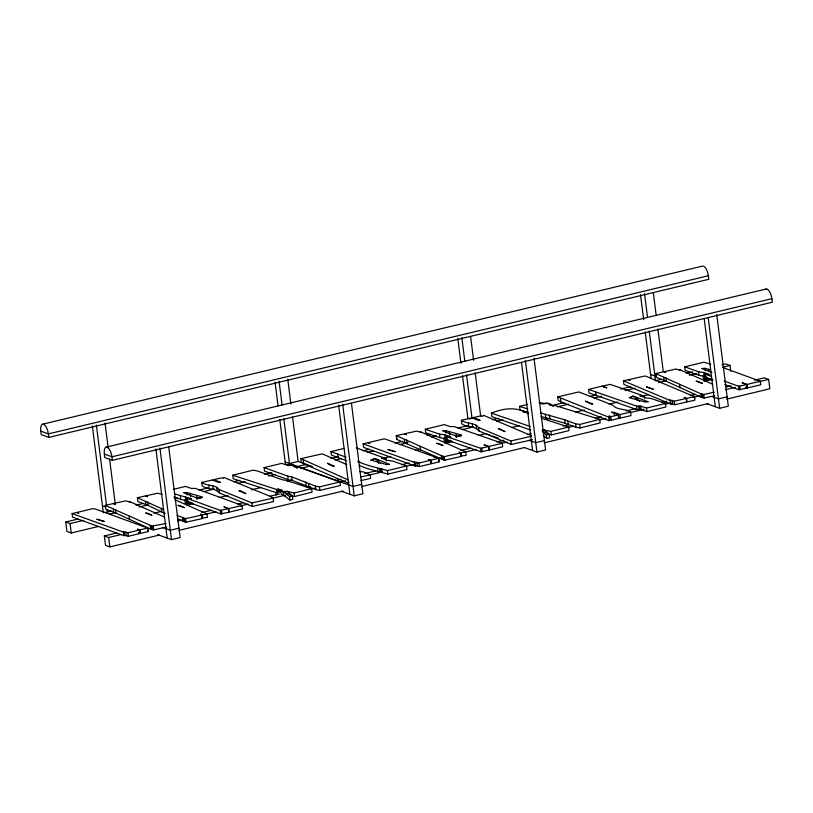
<?xml version="1.0" encoding="UTF-8"?>
<svg xmlns="http://www.w3.org/2000/svg" width="813" height="813" viewBox="0 0 813 813"><rect width="100%" height="100%" fill="white"/><g stroke="black" fill="none" stroke-linecap="round" stroke-linejoin="round"><path stroke-width="1.22" d="M618.114 417.16L620.431 418.065L631.01 415.606L630.563 412.079C625.014 408.289 617.24 410.423 612.626 405.098L578.826 391.947L557.779 396.846L558.216 400.372L560.899 401.927L609.13 420.697L608.683 417.171L609.272 416.073L610.827 416.673L618.449 414.904L618.886 418.431L611.274 420.199L609.72 419.599L609.272 416.073M609.13 420.697L609.72 419.599M349.153 482.231L348.421 483.349L303.777 463.766L301.369 462.15L300.922 458.623L322.304 453.857L346.643 464.538M630.248 397.628L633.164 396.104L648.398 401.856L644.953 401.998L629.242 397.669L633.164 396.104L639.668 401.368M370.891 460.514L374.844 458.481L389.64 464.345L386.205 464.467L370.86 460.046L374.844 458.481L380.23 463.095M276.196 495.005L275.902 492.658L282.304 490.198L278.188 489.091L276.461 489.436L232.752 475.219L233.199 478.745L277.294 492.942L276.857 489.416M277.629 492.373L281.369 490.635M275.902 492.658L280.759 490.839L282.985 491.56L292.365 495.869L292.812 499.395L290.007 500.086L283.432 495.087L281.207 494.365L280.759 490.839M528.206 412.445L519.985 409.894L519.537 406.368L527.647 404.315M540.167 403.563L548.196 403.36L553.328 406.053M540.675 412.943L564.72 419.793L575.604 423.797L579.71 424.447L599.73 419.366L600.177 422.892L580.147 427.973L576.041 427.313L565.167 423.309L541.123 416.459M232.752 475.219L252.924 470.199L256.969 470.869L282.507 479.812L286.44 480.453L311.623 488.643L312.07 492.17L294.56 496.53L291.186 495.717M285.515 496.042L283.432 495.087L282.985 491.56L287.375 491.377L294.113 493.003L311.623 488.643M282.985 491.56L289.57 496.56L292.365 495.869L287.375 491.377M425.29 429.244L444.294 424.61L450.067 426.591L454.233 426.571L502.21 443.258L502.658 446.784L489.416 450.016L488.969 446.489L483.959 444.762L488.664 446.561L489.101 450.087L481.062 451.825L446.845 440.036L446.398 436.51L450.91 436.906L444.681 434.762L439.518 434.142L425.29 429.244L425.738 432.77L439.965 437.668L447.404 439.071M530.615 429.996L491.845 416.652L491.398 413.126C503.684 408.187 516.692 406.327 528.125 413.797M644.394 396.175L639.892 395.779L646.122 397.923L651.274 398.543L665.512 403.441L665.949 406.967L646.945 411.602L641.172 409.62L637.006 409.64L589.029 392.953L588.592 389.427L601.823 386.195L606.844 387.923L602.138 386.124L610.177 384.386L644.394 396.175L644.689 398.522M446.398 436.51L480.625 448.298L488.664 446.561M488.969 446.489L502.21 443.258M542.19 429.782L550.929 431.378L568.602 427.069L569.049 430.595L551.377 434.904L548.094 434.071M588.592 389.427L636.559 406.114L640.725 406.094L646.498 408.075L665.512 403.441M542.718 432.028L546.336 434.925L549.161 434.233L549.608 437.76L546.783 438.451L543.165 435.555M42.601 424.213L702.574 266.085A8.537 3.496 76.5 0 1 708.357 275.759L708.794 279.286L48.821 437.404L41.239 434.67L40.792 431.144A8.537 3.496 76.5 0 1 43.546 424.284A8.537 3.496 76.5 0 1 48.384 433.888L48.821 437.404M708.357 275.759L48.384 433.888L40.792 431.144M106.147 447.14L766.12 289.011M771.903 298.676L111.93 456.804L104.338 454.071A8.537 3.496 76.5 0 1 107.103 447.211A8.537 3.496 76.5 0 1 111.93 456.804L112.377 460.331L772.35 302.202L771.903 298.676A8.537 3.496 76.5 0 0 765.307 289.499M124.399 535.33L128.363 536.295L140.009 533.501L139.562 529.974L127.915 532.769L123.048 531.722L123.82 532.251L124.267 535.777L72.55 517.119L72.113 513.592L76.788 512.475L78.841 513.216L77.144 512.393L92.936 508.603L96.208 509.304L147.62 528.044L148.068 531.57L140.324 533.43L138.667 532.952M173.687 489.263L185.649 486.398L191.268 488.42L195.405 488.41L242.071 505.412L242.518 508.938L229.185 512.139L228.738 508.613L223.86 506.855L228.423 508.684L228.87 512.21L220.79 513.918L187.498 501.916L187.051 498.389L191.502 498.806L174.582 493.898M296.938 468.268L294.763 465.666L293.158 466.296L297.07 467.465L298.808 467.119L339.956 481.967L340.403 485.483L319.895 490.402L316.013 489.68L292.05 480.361L288.259 479.67L264.55 471.123L264.103 467.597L281.908 463.329C286.877 466.215 293.381 463.024 297.446 467.699M346.399 460.676L331.419 455.097L330.972 451.571L344.306 448.38M363.147 443.868L367.832 442.739L369.874 443.481L368.187 442.658L383.97 438.878L385.413 439.111L438.654 458.319L439.101 461.845L431.357 463.695L430.91 460.168L428.431 459.467L430.595 460.249L431.042 463.776L419.396 466.56L414.539 465.514L415.301 466.042L363.594 447.394L363.147 443.868L414.854 462.516L415.301 466.042M706.345 376.775L699.038 375.332L685.196 370.342L684.749 366.815L703.895 362.222L710.694 364.163M289.489 463.522L298.137 461.449L312.355 466.581M98.383 526.478L71.249 532.982L66.91 531.417L65.721 522.017L78.058 519.06M105.202 512.556L111.361 511.082M136.035 505.168L143.444 503.399M198.951 490.097L207.589 488.034M233.494 481.824L239.662 480.341M264.327 474.436L271.735 472.658M295.17 467.048L306.277 464.386M330.942 458.471L338.35 456.703M363.015 450.788L369.183 449.315M395.088 443.105L402.496 441.327M427.16 435.422L430.87 434.528M458.004 428.034L467.871 425.666M492.546 419.752L498.715 418.278M523.389 412.364L525.848 411.774M551.763 405.565L564.09 402.608M590.004 396.409L596.163 394.925M620.837 389.021L630.705 386.653M655.38 380.738L661.548 379.264M686.223 373.35L692.391 371.876M721.995 364.783L725.694 363.889L730.033 365.454L730.775 371.338M65.721 522.017L70.06 523.582L83.627 520.33M109.531 514.121L115.7 512.647M139.145 507.027L147.773 504.964M174.917 498.46L177.386 497.871M203.291 491.662L214.388 488.999M237.833 483.389L245.231 481.611M268.666 476.001L274.835 474.518M300.739 468.308L310.607 465.951M335.281 460.036L341.45 458.562M367.354 452.353L373.523 450.869M399.427 444.67L408.065 442.597M431.5 436.988L436.439 435.798M462.343 429.589L473.44 426.937M496.885 421.317L503.054 419.843M557.332 406.835L568.429 404.173M594.333 397.974L601.742 396.195M625.177 390.575L635.044 388.218M658.479 382.598L665.888 380.83M689.322 375.21L696.721 373.441M722.635 367.232L730.033 365.454M153.901 513.186L161.299 511.407M187.203 505.198L193.372 503.725M219.276 497.515L227.914 495.452M251.349 489.833L261.217 487.465M287.121 481.266L292.06 480.077M383.35 458.207L390.748 456.439M415.423 450.524L420.351 449.345M445.026 443.431L452.424 441.652M478.329 435.453L485.737 433.675M511.641 427.465L519.04 425.697M544.944 419.488L549.883 418.309M575.787 412.1L584.425 410.026M609.089 404.122L617.728 402.049M642.402 396.134L648.571 394.661M704.078 381.358L712.716 379.295M159.206 535.086L109.867 546.915L105.527 545.35L104.338 535.95L116.676 532.993M201.787 512.596L211.665 510.229M237.569 504.019L243.737 502.546M269.642 496.337L279.509 493.979M306.643 487.475L310.353 486.591M335.017 480.676L341.186 479.192M364.631 473.583L375.728 470.92M401.632 464.711L409.03 462.943M433.705 457.028L436.175 456.439M460.849 450.524L470.717 448.166M496.621 441.957L504.019 440.179M527.464 434.569L531.163 433.685M563.236 425.992L568.165 424.813M595.309 418.309L601.478 416.835M626.152 410.921L636.02 408.563M661.924 402.354L666.853 401.165M690.298 395.555L695.227 394.366M726.07 386.978L730.999 385.799M754.444 380.179L764.311 377.821L768.651 379.386L769.84 388.787L726.659 399.132M139.562 529.974L137.387 529.192L139.877 529.903L147.62 528.044M187.051 498.389L220.343 510.391L228.423 508.684M228.738 508.613L242.071 505.412M264.103 467.597L287.822 476.144L291.603 476.835L315.566 486.154L319.448 486.875L339.956 481.967M357.69 461.378C367.324 465.94 377.486 467.638 387.395 470.595L406.541 466.012L406.988 469.538L387.842 474.121C378.34 471.205 368.543 469.812 359.305 465.331M414.854 462.516L414.091 461.987L418.949 463.034L430.595 460.249M430.91 460.168L438.654 458.319M724.312 381.084L738.58 386.226L746.669 384.519L747.117 388.045L739.027 389.752L724.759 384.61M746.669 384.519L742.096 382.679L746.984 384.447L760.318 381.246L760.755 384.773L747.421 387.964L745.47 387.262M104.338 535.95L108.678 537.505L121.015 534.558M177.752 520.96L181.451 520.066M206.126 514.162L215.994 511.794M240.668 505.879L248.067 504.111M272.741 498.196L285.078 495.239M310.983 489.04L314.682 488.146M338.127 482.536L345.525 480.757M368.96 475.148L382.537 471.896M405.972 466.276L413.37 464.508M438.044 458.593L440.514 458.004M465.178 452.089L476.286 449.437M500.96 443.522L507.129 442.038M567.576 427.557L573.744 426.083M599.648 419.874L605.817 418.4M630.481 412.486L644.059 409.234M665.024 404.213L669.963 403.024M693.398 397.415L699.566 395.931M725.47 389.732L735.338 387.364M758.783 381.744L768.651 379.386M178.972 528.145L170.324 530.228L162.427 527.383M361.694 484.375L353.035 486.448L285.15 461.957M544.405 440.595L535.757 442.668L529.05 440.25M727.127 396.815L718.468 398.888L711.771 396.47M178.941 530.361L343.015 491.052M361.511 486.611L524.355 447.597M544.09 442.872L708.153 403.563M157.692 534.639L171.502 539.629L180.161 537.556L168.738 447.13M341.602 491.296L354.224 495.849L362.883 493.776L351.46 403.36M524.314 447.516L536.946 452.069L545.594 449.996L534.019 358.33M707.036 403.736L719.657 408.289L728.316 406.215L716.731 314.55M618.449 414.904L611.539 412.211L614.14 412.384L620.014 414.549L630.563 412.079M212.335 479.985L218.036 482.2L220.608 482.373L213.91 479.64L221.573 477.881L223.077 478.501L223.727 477.394L270.536 496.489L273.097 498.074L273.544 501.601L252.365 506.448L219.561 493.064C215.221 487.648 207.488 489.822 202.152 485.961L201.705 482.434L212.345 479.995M201.705 482.434C207.041 486.296 214.774 484.121 219.114 489.538L251.918 502.922L273.097 498.074M532.495 439.66L511.245 444.477L478.948 430.981C474.751 425.534 467.038 427.719 461.804 423.817L461.357 420.291L472.038 417.872M461.357 420.291C466.591 424.193 474.304 422.008 478.501 427.455L510.798 440.951L530.869 436.408M623.439 380.85L628.225 379.762L630.085 380.545L628.581 379.681L644.719 376.033L646.071 376.287L694.444 396.632L694.891 400.159L686.985 401.947L686.538 398.421L684.241 397.659L686.213 398.492L686.66 402.018L674.76 404.711L670.207 403.573L670.857 404.122L623.886 384.366L623.439 380.85L670.41 400.596L670.857 404.122M670.41 400.596L669.76 400.047L674.312 401.185L686.213 398.492M686.538 398.421L694.444 396.632M714.678 395.707L704.251 398.024L701.243 397.252L666.447 381.307L656.162 377.354L655.613 373.553L663.571 371.785L665.806 372.557L663.906 371.714L675.867 369.051L680.329 370.21L679.709 369.661L712.696 384.214M465.707 451.865L460.89 452.932L459.091 452.14L460.524 453.014L460.971 456.54L444.721 460.148L443.39 459.873L396.825 439.427L396.287 435.626L404.254 433.868L406.48 434.63L404.579 433.786L416.561 431.134L421.002 432.303L420.392 431.744L465.707 451.865L466.154 455.392L460.483 456.083M165.151 513.542L148.2 505.473L137.915 501.519L137.377 497.719L145.334 495.95L147.57 496.723L145.659 495.879L157.631 493.217L162.082 494.385L161.472 493.826M166.452 527.048L153.687 529.873L150.69 529.1L116.035 513.125L105.792 509.162L105.253 505.361L113.21 503.593L115.446 504.365L113.546 503.521L125.517 500.869L129.958 502.028L129.348 501.479L164.47 517.068M655.613 373.553L700.796 393.726L703.804 394.498L714.241 392.181M396.287 435.626L442.943 456.347L444.284 456.621L460.524 453.014M360.647 476.997L370.2 474.873L370.647 478.4L361.094 480.524M176.98 515.432L185.557 518.664L201.797 515.056L202.234 518.582L186.004 522.19L177.427 518.958M201.797 515.056L200.354 514.182L202.152 514.975L206.969 513.907L207.417 517.434L201.746 518.125M105.253 505.361L151.909 526.082L166.004 523.521M451.561 440.981L446.601 441.632L445.809 438.065L443.685 438.227L444.477 441.794L447.831 441.103M710.562 378.695L705.196 379.275L704.414 375.697L702.92 375.88L703.702 379.447L709.139 378.472M192.315 502.861L187.498 503.481L186.716 499.904L184.683 500.046L185.466 503.623L188.809 502.942M455.808 436.825L461.642 435.494L456.276 436.307M196.431 498.735L202.274 497.424L197.02 498.206M444.477 441.794L446.601 441.632M703.702 379.447L705.196 379.275M185.466 503.623L187.498 503.481M541.509 403.675L548.196 403.36L542.596 403.634M445.849 430.687L442.394 430.829L457.638 436.591L461.56 435.016L445.849 430.687L446.144 433.034M710.603 369.945L705.074 368.35L701.639 368.482L711.934 372.486M186.838 492.526L183.403 492.648L198.199 498.511L202.183 496.936L186.838 492.526L187.132 494.873M286.298 465.117L292.66 464.904L287.121 464.497M359.631 471.581L363.37 471.875L370.2 474.873M446.845 440.036L450.229 440.331M712.869 380.321L705.735 377.75L705.288 374.224L709.739 374.63L703.682 372.445L698.601 371.805L684.749 366.815M705.735 377.75L707.96 377.954M386.297 460.951L385.992 458.603L381.541 458.186L387.608 460.371L392.689 461.012L406.541 466.012M187.498 501.916L190.831 502.221M173.88 497.007L180.801 499.497L188.108 500.94M541.346 418.177L568.602 427.069M137.377 497.719L163.586 509.517M539.202 402.496L543.795 403.553M599.73 419.366L554.893 405.433L553.175 405.789L548.968 404.711L550.482 404.061L552.078 405.768M519.537 406.368L527.759 408.929M491.398 413.126L530.167 426.469M723.031 367.628L760.318 381.246M705.288 374.224L711.233 376.368M650.583 374.407L654.922 375.972M470.036 418.969L467.861 418.187L462.516 375.809M486.418 433.847L489.975 435.128M492.343 435.981L498.257 438.116M356.267 447.882L385.992 458.603M330.972 451.571L345.952 457.15M112.377 460.331L104.786 457.597L104.338 454.071M102.428 505.737L105.68 506.916M138.383 532.911L140.009 533.501M72.113 513.592L123.82 532.251M557.779 396.846L608.683 417.171M472.018 417.862L477.638 420.087L480.198 420.27L473.603 417.516L481.296 415.768L482.78 416.388L483.45 415.28L531.214 435.605M300.922 458.623L347.974 479.822M175.12 499.853L206.969 513.907M542.291 430.951L549.161 434.233L544.364 429.701M439.101 461.845L438.492 458.054M148.068 531.57L147.6 528.958M445.219 438.034L446.012 441.601M704.952 375.738L705.735 379.315M186.177 499.873L186.96 503.44M746.984 384.447L747.421 387.964M739.708 386.185L740.155 389.712M738.58 386.226L739.027 389.752M708.235 317.873L719.657 408.289M704.221 318.798L715.328 406.724M708.428 369.163L708.733 371.511M705.074 368.35L705.369 370.708M703.682 372.445L704.129 375.972M703.804 394.498L704.251 398.024M702.462 394.234L702.91 397.76M701.517 393.807L701.954 397.333M698.601 371.805L699.038 375.332M700.796 393.726L701.243 397.252M694.332 396.358L694.627 398.705M679.597 384.366L680.044 387.892M674.312 401.185L674.76 404.711M672.341 400.352L672.788 403.878M670.258 400.26L670.705 403.776M665.999 377.781L666.447 381.307M653.337 292.883L656.172 315.312M657.91 329.021L663.256 371.399M663.733 377.364L664.18 380.891M655.715 373.828L656.162 377.354M644.526 293.706L647.524 317.385M649.252 331.094L655.512 380.667M640.502 294.631L643.652 319.56M645.227 332.029L651.03 377.933M646.498 408.075L646.945 411.602M640.725 406.094L641.172 409.62M639.536 406.185L639.983 409.711M638.5 406.154L638.947 409.681M636.63 397.557L636.935 399.905M636.559 406.114L637.006 409.64M619.994 414.539L620.431 418.065M614.14 412.384L614.435 414.732M610.827 416.673L611.274 420.199M595.553 391.988L596 395.514M579.71 424.447L580.147 427.973M575.604 423.797L576.041 427.313M567.952 421.419L568.399 424.945M564.72 419.793L565.167 423.309M560.452 398.4L560.899 401.927M549.364 415.016L549.812 418.543M550.929 431.378L551.377 434.904M545.371 414.396L545.818 417.923M546.336 434.925L546.783 438.451M525.361 360.403L536.946 452.069M521.499 362.578L532.606 450.504M510.798 440.951L511.245 444.477M470.625 336.653L473.613 360.342M475.188 372.801L480.696 416.429M481.753 448.248L482.2 451.774M478.501 427.455L478.948 430.981M480.625 448.298L481.062 451.825M476.154 425.169L476.601 428.695M461.814 337.486L464.802 361.165M466.53 374.874L472.048 418.502M472.201 423.512L472.648 427.038M457.79 338.411L460.941 363.34M468.41 423.238L468.857 426.764M460.89 452.932L461.327 456.459M455.961 433.776L456.408 437.303M449.274 431.479L449.721 435.006M444.681 434.762L445.128 438.288M444.284 456.621L444.721 460.148M442.943 456.347L443.39 459.873M439.518 434.142L439.965 437.668M441.998 455.93L442.445 459.457M441.286 455.849L441.733 459.365M420.169 446.469L420.616 449.996M418.949 463.034L419.396 466.56M416.784 462.251L417.232 465.778M414.63 462.18L414.925 464.538M406.632 439.863L407.079 443.39M404.366 439.447L404.813 442.973M396.378 435.9L396.825 439.427M387.395 470.595L387.842 474.121M381.775 468.573L382.222 472.099M380.596 468.664L381.033 472.18M379.559 468.634L380.006 472.16M378.208 459.965L378.655 463.491M377.73 459.447L378.025 461.804M377.639 468.573L378.086 472.099M342.649 404.183L354.224 495.849M338.625 405.108L349.885 494.284M337.741 454.182L338.178 457.709M319.448 486.875L319.895 490.402M315.566 486.154L316.013 489.68M308.544 483.623L308.991 487.15M303.33 460.239L303.777 463.766M305.698 481.916L306.135 485.442M287.751 379.193L290.902 404.112M292.467 416.581L298.137 461.449M294.113 493.003L294.56 496.53M291.603 476.835L292.05 480.361M279.093 381.267L282.081 404.945M283.818 418.654L289.784 465.879M287.822 476.144L288.259 479.67M275.068 382.191L278.066 405.87M279.794 419.579L285.444 464.314M289.57 496.56L290.007 500.086M279.611 489.548L279.906 491.895M278.188 489.091L278.625 492.607M276.461 489.436L276.908 492.963M251.918 502.922L252.365 506.448M219.114 489.538L219.561 493.064M221.471 510.351L221.908 513.877M220.343 510.391L220.79 513.918M216.685 487.261L217.132 490.778M212.671 485.615L213.118 489.141M208.87 485.351L209.307 488.877M202.152 514.975L202.6 518.501M201.309 514.609L201.604 516.956M196.695 495.676L197.142 499.202M190.191 493.328L190.638 496.855M185.435 496.611L185.882 500.137M185.557 518.664L186.004 522.19M184.226 518.399L184.673 521.926M183.271 517.983L183.718 521.509M180.354 495.971L180.801 499.497M182.559 517.891L183.006 521.418M159.927 447.963L171.502 539.629M155.903 448.888L167.173 538.064M161.35 508.532L161.797 512.058M153.24 526.346L153.687 529.873M151.909 526.082L152.356 529.609M150.964 525.655L151.401 529.182M147.753 501.946L148.2 505.473M150.242 525.574L150.69 529.1M145.497 501.53L145.934 505.056M139.877 529.903L140.324 533.43M129.125 516.194L129.572 519.72M127.915 532.769L128.363 536.295M125.751 531.987L126.188 535.513M123.596 531.915L123.891 534.263M105.029 422.963L108.18 447.892M109.592 459.111L115.263 503.979M115.588 509.599L116.035 513.125M113.332 509.182L113.779 512.708M96.371 425.036L106.452 504.812M107.062 509.649L107.509 513.176M108.678 537.505L109.867 546.915M92.357 425.971L103.322 512.79M70.06 523.582L71.249 532.982M592.565 403.939L591.6 404.163L585.39 401.114L592.565 403.939M239.937 490.564L238.961 490.788L245.922 493.664L239.937 490.564M499.223 428.532L498.247 428.756L505.097 431.652L499.223 428.532M334.062 466.195L333.076 466.418L327.426 463.247L334.062 466.195M395.189 451.693L388.004 449.538L395.189 451.693M104.155 521.428L96.971 519.263L104.155 521.428M653.256 389.275L646.64 386.968L653.256 389.275M698.225 381.582L696.091 381.124L702.523 383.472L698.225 381.582M179.988 505.747L177.854 505.3L184.277 507.647L179.988 505.747M438.807 443.685L436.672 443.227L443.085 445.585L438.807 443.685M147.763 513.42L145.639 512.962L152.041 515.31L147.763 513.42"/></g></svg>
